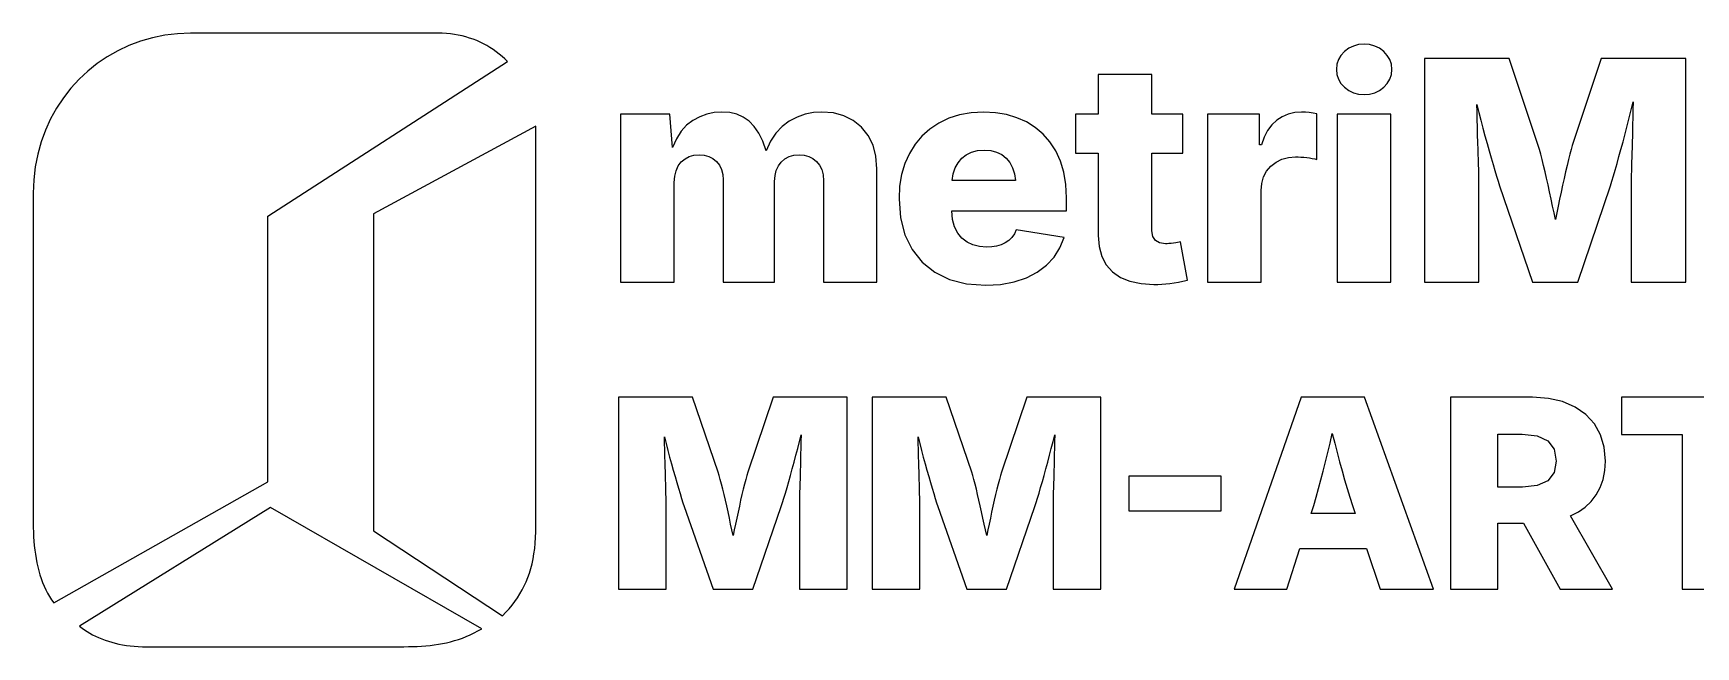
# Model space of a CAD drawing. Header units: metres. Extents: x 0.8 to 62.5, y 0.8 to 12.
# Drawn here: x 0.8 to 31.15, y 0.8 to 12 of the extents above; entities that cross this region are included whole.
import ezdxf

# ---------------------------------------------------------------- set-up
doc = ezdxf.new("R2010")
doc.units = ezdxf.units.M

msp = doc.modelspace()

# ---------------------------------------------------------------- linework, layer by layer
for p, q in [((2.75764, 11.8547), (2.54706, 11.7757)), ((2.976, 11.9173), (2.75764, 11.8547)), ((3.2014, 11.9628), (2.976, 11.9173)), ((3.43317, 11.9906), (3.2014, 11.9628)), ((3.67058, 12), (3.43317, 11.9906)), ((8.18823, 12), (3.67058, 12)), ((8.26517, 11.9986), (8.18823, 12)), ((8.3407, 11.9944), (8.26517, 11.9986)), ((8.41481, 11.9874), (8.3407, 11.9944)), ((8.48752, 11.9778), (8.41481, 11.9874)), ((8.55882, 11.9654), (8.48752, 11.9778)), ((8.62869, 11.9504), (8.55882, 11.9654)), ((8.69717, 11.9328), (8.62869, 11.9504)), ((8.76422, 11.9127), (8.69717, 11.9328)), ((8.82988, 11.8899), (8.76422, 11.9127)), ((8.8941, 11.8647), (8.82988, 11.8899)), ((8.95694, 11.837), (8.8941, 11.8647)), ((9.01834, 11.8069), (8.95694, 11.837)), ((2.15199, 11.5714), (1.96893, 11.4473)), ((2.34494, 11.6811), (2.15199, 11.5714)), ((2.54706, 11.7757), (2.34494, 11.6811)), ((9.07834, 11.7743), (9.01834, 11.8069)), ((9.13693, 11.7394), (9.07834, 11.7743)), ((9.19411, 11.7022), (9.13693, 11.7394)), ((9.24988, 11.6627), (9.19411, 11.7022)), ((9.30423, 11.6209), (9.24988, 11.6627)), ((9.35716, 11.5769), (9.30423, 11.6209)), ((9.40869, 11.5307), (9.35716, 11.5769)), ((24.6708, 11.5956), (24.6244, 11.5177)), ((24.7358, 11.6663), (24.6708, 11.5956)), ((24.8138, 11.725), (24.7358, 11.6663)), ((24.8992, 11.767), (24.8138, 11.725)), ((24.992, 11.7921), (24.8992, 11.767)), ((25.0921, 11.8005), (24.992, 11.7921)), ((25.1934, 11.7921), (25.0921, 11.8005)), ((25.287, 11.767), (25.1934, 11.7921)), ((25.3729, 11.725), (25.287, 11.767)), ((25.451, 11.6663), (25.3729, 11.725)), ((25.5161, 11.5956), (25.451, 11.6663)), ((25.5625, 11.5177), (25.5161, 11.5956)), ((27.7381, 11.5402), (26.1955, 11.5402)), ((26.1955, 11.5402), (26.1955, 7.45805)), ((28.271, 9.9512), (27.7381, 11.5402)), ((29.4181, 11.5402), (28.8936, 9.9512)), ((30.9635, 11.5402), (29.4181, 11.5402)), ((30.9635, 7.45805), (30.9635, 11.5402)), ((1.79646, 11.3096), (1.63528, 11.1588)), ((1.96893, 11.4473), (1.79646, 11.3096)), ((5.08235, 8.65881), (9.45882, 11.4823)), ((9.45882, 11.4823), (9.40869, 11.5307)), ((21.2204, 11.2499), (20.2415, 11.2499)), ((20.2415, 11.2499), (20.2415, 10.5211)), ((21.2204, 10.5211), (21.2204, 11.2499)), ((24.5965, 11.4326), (24.5872, 11.3403)), ((24.5872, 11.3403), (24.5965, 11.248)), ((24.6244, 11.5177), (24.5965, 11.4326)), ((24.5965, 11.248), (24.6244, 11.1628)), ((25.5904, 11.4326), (25.5625, 11.5177)), ((25.5625, 11.1628), (25.5904, 11.248)), ((25.5997, 11.3403), (25.5904, 11.4326)), ((25.5904, 11.248), (25.5997, 11.3403)), ((1.48611, 10.9957), (1.34964, 10.8209)), ((1.63528, 11.1588), (1.48611, 10.9957)), ((24.6244, 11.1628), (24.6708, 11.0849)), ((24.6708, 11.0849), (24.7358, 11.0142)), ((24.7358, 11.0142), (24.8138, 10.9555)), ((24.8138, 10.9555), (24.8992, 10.9135)), ((25.287, 10.9135), (25.3729, 10.9555)), ((25.3729, 10.9555), (25.451, 11.0142)), ((25.451, 11.0142), (25.5161, 11.0849)), ((25.5161, 11.0849), (25.5625, 11.1628)), ((1.22658, 10.6351), (1.11765, 10.4389)), ((1.34964, 10.8209), (1.22658, 10.6351)), ((24.8992, 10.9135), (24.992, 10.8884)), ((24.992, 10.8884), (25.0921, 10.88)), ((25.0921, 10.88), (25.1934, 10.8884)), ((25.1934, 10.8884), (25.287, 10.9135)), ((27.1549, 10.5639), (27.1519, 10.6991)), ((27.1519, 10.6991), (27.1874, 10.5556)), ((29.9688, 10.6004), (30.0043, 10.7457)), ((30.0043, 10.7457), (30.0013, 10.6074)), ((1.11765, 10.4389), (1.02353, 10.2331)), ((12.4229, 10.5211), (11.5225, 10.5211)), ((11.5225, 10.5211), (11.5225, 7.45805)), ((12.4677, 9.91286), (12.4229, 10.5211)), ((12.7267, 10.322), (12.6259, 10.2098)), ((12.8422, 10.4101), (12.7267, 10.322)), ((12.9673, 10.4767), (12.8422, 10.4101)), ((13.097, 10.5242), (12.9673, 10.4767)), ((13.2316, 10.5527), (13.097, 10.5242)), ((13.3708, 10.5622), (13.2316, 10.5527)), ((13.5133, 10.5517), (13.3708, 10.5622)), ((13.6433, 10.5204), (13.5133, 10.5517)), ((13.7608, 10.4682), (13.6433, 10.5204)), ((13.8659, 10.3951), (13.7608, 10.4682)), ((13.9596, 10.2985), (13.8659, 10.3951)), ((14.6007, 10.3964), (14.4697, 10.3003)), ((14.7426, 10.4689), (14.6007, 10.3964)), ((14.8893, 10.5208), (14.7426, 10.4689)), ((15.0406, 10.5518), (14.8893, 10.5208)), ((15.1967, 10.5622), (15.0406, 10.5518)), ((15.407, 10.5449), (15.1967, 10.5622)), ((15.5975, 10.493), (15.407, 10.5449)), ((15.7681, 10.4065), (15.5975, 10.493)), ((15.919, 10.2855), (15.7681, 10.4065)), ((17.3297, 10.3608), (17.1657, 10.2516)), ((17.5113, 10.4477), (17.3297, 10.3608)), ((17.7084, 10.5098), (17.5113, 10.4477)), ((17.9208, 10.547), (17.7084, 10.5098)), ((18.1487, 10.5594), (17.9208, 10.547)), ((18.3626, 10.5482), (18.1487, 10.5594)), ((18.5641, 10.5146), (18.3626, 10.5482)), ((18.7532, 10.4585), (18.5641, 10.5146)), ((18.9298, 10.38), (18.7532, 10.4585)), ((19.0911, 10.2796), (18.9298, 10.38)), ((20.2415, 10.5211), (19.8264, 10.5211)), ((19.8264, 10.5211), (19.8264, 9.81149)), ((21.7841, 10.5211), (21.2204, 10.5211)), ((21.7841, 9.81149), (21.7841, 10.5211)), ((23.1856, 10.5211), (22.2348, 10.5211)), ((22.2348, 10.5211), (22.2348, 7.45805)), ((23.1856, 9.96219), (23.1856, 10.5211)), ((23.4078, 10.3279), (23.3311, 10.2252)), ((23.4983, 10.4115), (23.4078, 10.3279)), ((23.5997, 10.4762), (23.4983, 10.4115)), ((23.709, 10.5225), (23.5997, 10.4762)), ((23.8262, 10.5502), (23.709, 10.5225)), ((23.9513, 10.5594), (23.8262, 10.5502)), ((24.0223, 10.5574), (23.9513, 10.5594)), ((24.0922, 10.5512), (24.0223, 10.5574)), ((24.1611, 10.5409), (24.0922, 10.5512)), ((24.229, 10.5266), (24.1611, 10.5409)), ((24.229, 9.6937), (24.229, 10.5266)), ((25.5829, 10.5211), (24.604, 10.5211)), ((24.604, 10.5211), (24.604, 7.45805)), ((25.5829, 7.45805), (25.5829, 10.5211)), ((27.1582, 10.4265), (27.1549, 10.5639)), ((27.1619, 10.2872), (27.1582, 10.4265)), ((27.1874, 10.5556), (27.2238, 10.4125)), ((27.2238, 10.4125), (27.261, 10.27)), ((29.8952, 10.3086), (29.9324, 10.4546)), ((29.9324, 10.4546), (29.9688, 10.6004)), ((29.9943, 10.3224), (29.9903, 10.1759)), ((29.998, 10.4663), (29.9943, 10.3224)), ((30.0013, 10.6074), (29.998, 10.4663)), ((0.94493, 10.0182), (0.88258, 9.79509)), ((1.02353, 10.2331), (0.94493, 10.0182)), ((9.97646, 10.3059), (7.01176, 8.70587)), ((9.97646, 3.01176), (9.97646, 10.3059)), ((12.5395, 10.0734), (12.4677, 9.91286)), ((12.6259, 10.2098), (12.5395, 10.0734)), ((14.043, 10.1759), (13.9596, 10.2985)), ((14.116, 10.0272), (14.043, 10.1759)), ((14.1786, 9.85258), (14.116, 10.0272)), ((14.2587, 10.0284), (14.1786, 9.85258)), ((14.3557, 10.1776), (14.2587, 10.0284)), ((14.4697, 10.3003), (14.3557, 10.1776)), ((16.0423, 10.1341), (15.919, 10.2855)), ((16.1304, 9.9567), (16.0423, 10.1341)), ((17.0215, 10.1228), (16.8972, 9.97423)), ((17.1657, 10.2516), (17.0215, 10.1228)), ((19.2341, 10.1581), (19.0911, 10.2796)), ((19.3589, 10.0153), (19.2341, 10.1581)), ((19.4655, 9.85121), (19.3589, 10.0153)), ((23.2682, 10.1033), (23.2193, 9.96219)), ((23.3311, 10.2252), (23.2682, 10.1033)), ((27.1659, 10.1457), (27.1619, 10.2872)), ((27.17, 10.0057), (27.1659, 10.1457)), ((27.261, 10.27), (27.2991, 10.1279)), ((27.2991, 10.1279), (27.3373, 9.98898)), ((29.7817, 9.88031), (29.8189, 10.0184)), ((29.8189, 10.0184), (29.8571, 10.1622)), ((29.8571, 10.1622), (29.8952, 10.3086)), ((29.9903, 10.1759), (29.9785, 9.75592)), ((0.88258, 9.79509), (0.83717, 9.56427)), ((12.6973, 9.70737), (12.7745, 9.74847)), ((12.7745, 9.74847), (12.8606, 9.77315)), ((12.8606, 9.77315), (12.9557, 9.78136)), ((12.9557, 9.78136), (13.048, 9.77356)), ((13.048, 9.77356), (13.1314, 9.75018)), ((13.1314, 9.75018), (13.2058, 9.71123)), ((13.2058, 9.71123), (13.2713, 9.65669)), ((14.5192, 9.70659), (14.5958, 9.74814)), ((14.5958, 9.74814), (14.6833, 9.77306)), ((14.6833, 9.77306), (14.7816, 9.78136)), ((14.7816, 9.78136), (14.8741, 9.77382)), ((14.8741, 9.77382), (14.958, 9.75122)), ((14.958, 9.75122), (15.0333, 9.71355)), ((15.0333, 9.71355), (15.1, 9.66081)), ((16.1832, 9.75327), (16.1304, 9.9567)), ((16.2009, 9.52382), (16.1832, 9.75327)), ((16.7926, 9.806), (16.7098, 9.62073)), ((16.8972, 9.97423), (16.7926, 9.806)), ((17.6816, 9.63571), (17.749, 9.71696)), ((17.749, 9.71696), (17.8308, 9.78229)), ((17.8308, 9.78229), (17.9261, 9.82895)), ((17.9261, 9.82895), (18.0348, 9.85695)), ((18.0348, 9.85695), (18.1571, 9.86627)), ((18.1571, 9.86627), (18.2779, 9.85712)), ((18.2779, 9.85712), (18.385, 9.82964)), ((18.385, 9.82964), (18.4784, 9.78383)), ((18.4784, 9.78383), (18.5582, 9.71971)), ((18.5582, 9.71971), (18.6237, 9.63931)), ((19.5508, 9.66687), (19.4655, 9.85121)), ((19.8264, 9.81149), (20.2415, 9.81149)), ((20.2415, 9.81149), (20.2415, 8.31012)), ((21.2204, 8.39503), (21.2204, 9.81149)), ((21.2204, 9.81149), (21.7841, 9.81149)), ((23.2193, 9.96219), (23.1856, 9.96219)), ((23.5933, 9.70052), (23.7117, 9.73236)), ((23.7117, 9.73236), (23.8419, 9.74298)), ((23.8419, 9.74298), (23.8883, 9.7422)), ((23.8883, 9.7422), (23.9376, 9.7399)), ((23.9376, 9.7399), (23.9899, 9.73605)), ((23.9899, 9.73605), (24.0452, 9.73067)), ((24.0452, 9.73067), (24.0993, 9.72372)), ((24.0993, 9.72372), (24.1479, 9.71526)), ((24.1479, 9.71526), (24.1912, 9.70525)), ((27.174, 9.87071), (27.17, 10.0057)), ((27.1813, 9.61555), (27.174, 9.87071)), ((27.3373, 9.98898), (27.3745, 9.85568)), ((27.3745, 9.85568), (27.4109, 9.72801)), ((27.4109, 9.72801), (27.4464, 9.60599)), ((28.2928, 9.87604), (28.271, 9.9512)), ((28.3162, 9.79025), (28.2928, 9.87604)), ((28.3412, 9.69386), (28.3162, 9.79025)), ((28.8484, 9.78992), (28.8234, 9.69308)), ((28.8718, 9.87595), (28.8484, 9.78992)), ((28.8936, 9.9512), (28.8718, 9.87595)), ((29.7098, 9.62106), (29.7453, 9.74786)), ((29.7453, 9.74786), (29.7817, 9.88031)), ((29.9785, 9.75592), (29.9749, 9.62656)), ((0.83717, 9.56427), (0.8094, 9.32646)), ((12.5094, 9.39093), (12.5333, 9.49092)), ((12.5333, 9.49092), (12.5732, 9.57722)), ((12.5732, 9.57722), (12.629, 9.64983)), ((12.629, 9.64983), (12.6973, 9.70737)), ((13.2713, 9.65669), (13.3247, 9.58896)), ((13.3247, 9.58896), (13.3628, 9.51045)), ((13.3628, 9.51045), (13.3857, 9.42114)), ((13.3857, 9.42114), (13.3933, 9.32106)), ((14.3404, 9.4006), (14.363, 9.494)), ((14.363, 9.494), (14.4007, 9.57661)), ((14.4007, 9.57661), (14.4535, 9.64845)), ((14.4535, 9.64845), (14.5192, 9.70659)), ((15.1, 9.66081), (15.1546, 9.59351)), ((15.1546, 9.59351), (15.1936, 9.51218)), ((15.1936, 9.51218), (15.217, 9.41679)), ((15.217, 9.41679), (15.2248, 9.30736)), ((16.2009, 7.45805), (16.2009, 9.52382)), ((16.6506, 9.42108), (16.6151, 9.20703)), ((16.7098, 9.62073), (16.6506, 9.42108)), ((17.5709, 9.31285), (17.5926, 9.43365)), ((17.5926, 9.43365), (17.6295, 9.54128)), ((17.6295, 9.54128), (17.6816, 9.63571)), ((18.6237, 9.63931), (18.6746, 9.54471)), ((18.6746, 9.54471), (18.7107, 9.4359)), ((18.7107, 9.4359), (18.7321, 9.31285)), ((19.6117, 9.4632), (19.5508, 9.66687)), ((19.6483, 9.24016), (19.6117, 9.4632)), ((23.2581, 9.37723), (23.3138, 9.48167)), ((23.3138, 9.48167), (23.3917, 9.5731)), ((23.3917, 9.5731), (23.4867, 9.64743)), ((23.4867, 9.64743), (23.5933, 9.70052)), ((24.1912, 9.70525), (24.229, 9.6937)), ((27.1844, 9.4987), (27.1813, 9.61555)), ((27.1866, 9.39331), (27.1844, 9.4987)), ((27.4464, 9.60599), (27.48, 9.49229)), ((27.48, 9.49229), (27.5109, 9.38956)), ((28.3677, 9.58684), (28.3412, 9.69386)), ((28.3952, 9.47227), (28.3677, 9.58684)), ((28.4228, 9.35327), (28.3952, 9.47227)), ((28.7695, 9.4704), (28.7422, 9.35121)), ((28.7969, 9.58546), (28.7695, 9.4704)), ((28.8234, 9.69308), (28.7969, 9.58546)), ((29.6446, 9.39607), (29.676, 9.50282)), ((29.676, 9.50282), (29.7098, 9.62106)), ((29.9718, 9.50592), (29.9696, 9.39745)), ((29.9749, 9.62656), (29.9718, 9.50592)), ((0.8094, 9.32646), (0.79999, 9.08235)), ((12.5014, 9.27722), (12.5094, 9.39093)), ((12.5014, 7.45805), (12.5014, 9.27722)), ((13.3933, 9.32106), (13.3933, 7.45805)), ((14.3329, 9.29642), (14.3404, 9.4006)), ((14.3329, 7.45805), (14.3329, 9.29642)), ((15.2248, 9.30736), (15.2248, 7.45805)), ((16.6151, 9.20703), (16.6033, 8.97859)), ((18.7321, 9.31285), (17.5709, 9.31285)), ((19.6604, 8.99779), (19.6483, 9.24016)), ((23.2136, 9.12929), (23.2248, 9.25977)), ((23.2136, 7.45805), (23.2136, 9.12929)), ((23.2248, 9.25977), (23.2581, 9.37723)), ((27.1879, 9.29939), (27.1866, 9.39331)), ((27.1884, 9.21695), (27.1879, 9.29939)), ((27.1884, 7.45805), (27.1884, 9.21695)), ((27.5109, 9.38956), (27.5389, 9.29778)), ((27.5389, 9.29778), (27.5642, 9.21695)), ((27.5642, 9.21695), (28.1672, 7.45805)), ((28.4505, 9.22981), (28.4228, 9.35327)), ((28.4785, 9.10188), (28.4505, 9.22981)), ((28.7148, 9.22792), (28.6875, 9.10051)), ((28.7422, 9.35121), (28.7148, 9.22792)), ((28.9946, 7.45805), (29.5892, 9.21695)), ((29.5892, 9.21695), (29.6157, 9.30077)), ((29.6157, 9.30077), (29.6446, 9.39607)), ((29.9683, 9.30112), (29.9678, 9.21695)), ((29.9678, 9.21695), (29.9678, 7.45805)), ((29.9696, 9.39745), (29.9683, 9.30112)), ((0.79999, 9.08235), (0.79999, 3.05882)), ((16.6033, 8.97859), (16.6297, 8.62988)), ((19.6604, 8.75668), (19.6604, 8.99779)), ((28.5062, 8.97279), (28.4785, 9.10188)), ((28.5332, 8.84573), (28.5062, 8.97279)), ((28.5595, 8.72075), (28.5332, 8.84573)), ((28.6346, 8.8454), (28.6094, 8.72066)), ((28.6606, 8.97202), (28.6346, 8.8454)), ((28.6875, 9.10051), (28.6606, 8.97202)), ((5.08235, 3.81175), (5.08235, 8.65881)), ((7.01176, 8.70587), (7.01176, 2.91763)), ((16.6297, 8.62988), (16.7088, 8.32074)), ((17.5822, 8.60129), (17.5653, 8.75668)), ((17.5653, 8.75668), (19.6604, 8.75668)), ((17.619, 8.46661), (17.5822, 8.60129)), ((28.5851, 8.59779), (28.5595, 8.72075)), ((28.6094, 8.72066), (28.5851, 8.59779)), ((16.7088, 8.32074), (16.8407, 8.05113)), ((17.6755, 8.35265), (17.619, 8.46661)), ((17.7518, 8.25941), (17.6755, 8.35265)), ((17.8447, 8.1869), (17.7518, 8.25941)), ((18.6076, 8.21945), (18.5414, 8.1745)), ((18.6634, 8.27347), (18.6076, 8.21945)), ((18.7086, 8.33656), (18.6634, 8.27347)), ((18.7433, 8.40874), (18.7086, 8.33656)), ((19.6156, 8.26903), (18.7433, 8.40874)), ((19.5408, 8.08049), (19.6156, 8.26903)), ((20.2415, 8.31012), (20.2576, 8.10403)), ((21.236, 8.29076), (21.2204, 8.39503)), ((21.2828, 8.21626), (21.236, 8.29076)), ((21.3608, 8.17157), (21.2828, 8.21626)), ((16.8407, 8.05113), (17.0254, 7.82109)), ((17.9506, 8.13513), (17.8447, 8.1869)), ((18.0697, 8.10405), (17.9506, 8.13513)), ((18.202, 8.0937), (18.0697, 8.10405)), ((18.2968, 8.09875), (18.202, 8.0937)), ((18.385, 8.11389), (18.2968, 8.09875)), ((18.4665, 8.13914), (18.385, 8.11389)), ((18.5414, 8.1745), (18.4665, 8.13914)), ((19.2961, 7.76405), (19.4343, 7.91217)), ((19.4343, 7.91217), (19.5408, 8.08049)), ((20.2576, 8.10403), (20.306, 7.92415)), ((20.306, 7.92415), (20.3867, 7.77046)), ((21.47, 8.15668), (21.3608, 8.17157)), ((21.4978, 8.15746), (21.47, 8.15668)), ((21.5307, 8.15976), (21.4978, 8.15746)), ((21.5686, 8.1636), (21.5307, 8.15976)), ((21.6116, 8.16901), (21.5686, 8.1636)), ((21.654, 8.17493), (21.6116, 8.16901)), ((21.6898, 8.18033), (21.654, 8.17493)), ((21.7192, 8.18521), (21.6898, 8.18033)), ((21.7421, 8.18956), (21.7192, 8.18521)), ((21.8683, 7.4937), (21.7421, 8.18956)), ((17.0254, 7.82109), (17.2562, 7.6371)), ((17.2562, 7.6371), (17.5264, 7.50568)), ((18.928, 7.53307), (19.1261, 7.63614)), ((19.1261, 7.63614), (19.2961, 7.76405)), ((20.3867, 7.77046), (20.4995, 7.64297)), ((20.4995, 7.64297), (20.6437, 7.54289)), ((11.5225, 7.45805), (12.5014, 7.45805)), ((13.3933, 7.45805), (14.3329, 7.45805)), ((15.2248, 7.45805), (16.2009, 7.45805)), ((17.5264, 7.50568), (17.8361, 7.42682)), ((17.8361, 7.42682), (18.1852, 7.40053)), ((18.1852, 7.40053), (18.4575, 7.41527)), ((18.4575, 7.41527), (18.7051, 7.45944)), ((18.7051, 7.45944), (18.928, 7.53307)), ((20.6437, 7.54289), (20.8179, 7.47142)), ((20.8179, 7.47142), (21.0223, 7.42853)), ((21.0223, 7.42853), (21.2568, 7.41423)), ((21.2568, 7.41423), (21.3266, 7.41525)), ((21.3266, 7.41525), (21.3985, 7.41833)), ((21.3985, 7.41833), (21.4725, 7.42348)), ((21.4725, 7.42348), (21.5485, 7.43068)), ((21.5485, 7.43068), (21.6264, 7.44078)), ((21.6264, 7.44078), (21.7056, 7.45465)), ((21.7056, 7.45465), (21.7862, 7.47229)), ((21.7862, 7.47229), (21.8683, 7.4937)), ((22.2348, 7.45805), (23.2136, 7.45805)), ((24.604, 7.45805), (25.5829, 7.45805)), ((26.1955, 7.45805), (27.1884, 7.45805)), ((28.1672, 7.45805), (28.9946, 7.45805)), ((29.9678, 7.45805), (30.9635, 7.45805)), ((12.8342, 5.35341), (11.4846, 5.35341)), ((11.4846, 5.35341), (11.4846, 1.84982)), ((13.3004, 3.98959), (12.8342, 5.35341)), ((14.304, 5.35341), (13.8452, 3.98959)), ((15.6561, 5.35341), (14.304, 5.35341)), ((15.6561, 1.84982), (15.6561, 5.35341)), ((17.4639, 5.35341), (16.1143, 5.35341)), ((16.1143, 5.35341), (16.1143, 1.84982)), ((17.9301, 3.98959), (17.4639, 5.35341)), ((18.9337, 5.35341), (18.4749, 3.98959)), ((20.2857, 5.35341), (18.9337, 5.35341)), ((20.2857, 1.84982), (20.2857, 5.35341)), ((23.9412, 5.35341), (22.7217, 1.84982)), ((25.1019, 5.35341), (23.9412, 5.35341)), ((26.3582, 1.84982), (25.1019, 5.35341)), ((28.1644, 5.35341), (26.6676, 5.35341)), ((26.6676, 5.35341), (26.6676, 1.84982)), ((28.4572, 5.33379), (28.1644, 5.35341)), ((28.7174, 5.27493), (28.4572, 5.33379)), ((28.9449, 5.17682), (28.7174, 5.27493)), ((29.1398, 5.03949), (28.9449, 5.17682)), ((32.8713, 5.35341), (29.7943, 5.35341)), ((29.7943, 5.35341), (29.7943, 4.67622)), ((29.296, 4.86865), (29.1398, 5.03949)), ((29.4075, 4.67003), (29.296, 4.86865)), ((12.324, 4.51543), (12.3214, 4.63152)), ((12.3214, 4.63152), (12.3524, 4.5083)), ((14.7859, 4.54674), (14.8169, 4.67149)), ((14.8143, 4.55276), (14.8114, 4.43167)), ((14.8169, 4.67149), (14.8143, 4.55276)), ((16.9536, 4.51543), (16.951, 4.63152)), ((16.951, 4.63152), (16.9821, 4.5083)), ((19.4155, 4.54674), (19.4465, 4.67149)), ((19.4439, 4.55276), (19.441, 4.43167)), ((19.4465, 4.67149), (19.4439, 4.55276)), ((24.4713, 4.51677), (24.513, 4.69269)), ((24.513, 4.69269), (24.5573, 4.51779)), ((27.5337, 3.71214), (27.5337, 4.68092)), ((27.5337, 4.68092), (27.9803, 4.68092)), ((27.9803, 4.68092), (28.2509, 4.65021)), ((28.2509, 4.65021), (28.4441, 4.55806)), ((28.4441, 4.55806), (28.5601, 4.4045)), ((29.4745, 4.44365), (29.4075, 4.67003)), ((29.7943, 4.67622), (30.9009, 4.67622)), ((30.9009, 4.67622), (30.9009, 1.84982)), ((12.3269, 4.39755), (12.324, 4.51543)), ((12.3301, 4.27794), (12.3269, 4.39755)), ((12.3336, 4.15654), (12.3301, 4.27794)), ((12.3524, 4.5083), (12.3843, 4.38553)), ((12.3843, 4.38553), (12.4169, 4.26318)), ((12.4169, 4.26318), (12.4502, 4.14128)), ((14.6881, 4.17065), (14.7215, 4.29631)), ((14.7215, 4.29631), (14.754, 4.42168)), ((14.754, 4.42168), (14.7859, 4.54674)), ((14.8082, 4.30821), (14.8046, 4.1824)), ((14.8114, 4.43167), (14.8082, 4.30821)), ((16.9565, 4.39755), (16.9536, 4.51543)), ((16.9597, 4.27794), (16.9565, 4.39755)), ((16.9633, 4.15654), (16.9597, 4.27794)), ((16.9821, 4.5083), (17.0139, 4.38553)), ((17.0139, 4.38553), (17.0465, 4.26318)), ((17.0465, 4.26318), (17.0799, 4.14128)), ((19.3177, 4.17065), (19.3511, 4.29631)), ((19.3511, 4.29631), (19.3837, 4.42168)), ((19.3837, 4.42168), (19.4155, 4.54674)), ((19.4378, 4.30821), (19.4343, 4.1824)), ((19.441, 4.43167), (19.4378, 4.30821)), ((24.3885, 4.17462), (24.4298, 4.34407)), ((24.4298, 4.34407), (24.4713, 4.51677)), ((24.5573, 4.51779), (24.6019, 4.34584)), ((24.6019, 4.34584), (24.6469, 4.17682)), ((28.5601, 4.4045), (28.5987, 4.18948)), ((29.4968, 4.18948), (29.4745, 4.44365)), ((12.3407, 3.92052), (12.3336, 4.15654)), ((12.4502, 4.14128), (12.4836, 4.02202)), ((12.4836, 4.02202), (12.5162, 3.90761)), ((13.3195, 3.92508), (13.3004, 3.98959)), ((13.8452, 3.98959), (13.8261, 3.925)), ((14.6221, 3.92876), (14.6547, 4.04729)), ((14.6547, 4.04729), (14.6881, 4.17065)), ((14.8046, 4.1824), (14.7976, 3.93758)), ((16.9703, 3.92052), (16.9633, 4.15654)), ((17.0799, 4.14128), (17.1132, 4.02202)), ((17.1132, 4.02202), (17.1458, 3.90761)), ((17.9492, 3.92508), (17.9301, 3.98959)), ((18.4749, 3.98959), (18.4557, 3.925)), ((19.2518, 3.92876), (19.2844, 4.04729)), ((19.2844, 4.04729), (19.3177, 4.17065)), ((19.4343, 4.1824), (19.4272, 3.93758)), ((24.3057, 3.84573), (24.3473, 4.00842)), ((24.3473, 4.00842), (24.3885, 4.17462)), ((24.6469, 4.17682), (24.6921, 4.01074)), ((24.6921, 4.01074), (24.7378, 3.84792)), ((28.5602, 3.98064), (28.4447, 3.83148)), ((28.5987, 4.18948), (28.5602, 3.98064)), ((29.4554, 3.8544), (29.4865, 4.01518)), ((29.4865, 4.01518), (29.4968, 4.18948)), ((1.17647, 1.59999), (5.08235, 3.81175)), ((12.3471, 3.70152), (12.3407, 3.92052)), ((12.3498, 3.60124), (12.3471, 3.70152)), ((12.5162, 3.90761), (12.548, 3.79803)), ((12.548, 3.79803), (12.579, 3.69331)), ((12.579, 3.69331), (12.6085, 3.59573)), ((13.34, 3.85147), (13.3195, 3.92508)), ((13.3619, 3.76872), (13.34, 3.85147)), ((13.3851, 3.67688), (13.3619, 3.76872)), ((13.4091, 3.57855), (13.3851, 3.67688)), ((13.7605, 3.6757), (13.7366, 3.57693)), ((13.7838, 3.76807), (13.7605, 3.6757)), ((13.8056, 3.85117), (13.7838, 3.76807)), ((13.8261, 3.925), (13.8056, 3.85117)), ((14.5296, 3.60477), (14.5592, 3.70625)), ((14.5592, 3.70625), (14.5903, 3.81508)), ((14.5903, 3.81508), (14.6221, 3.92876)), ((14.7911, 3.71097), (14.7885, 3.60742)), ((14.7976, 3.93758), (14.7911, 3.71097)), ((16.9768, 3.70152), (16.9703, 3.92052)), ((16.9795, 3.60124), (16.9768, 3.70152)), ((17.1458, 3.90761), (17.1776, 3.79803)), ((17.1776, 3.79803), (17.2087, 3.69331)), ((17.2087, 3.69331), (17.2381, 3.59573)), ((17.9697, 3.85147), (17.9492, 3.92508)), ((17.9915, 3.76872), (17.9697, 3.85147)), ((18.0148, 3.67688), (17.9915, 3.76872)), ((18.0387, 3.57855), (18.0148, 3.67688)), ((18.3902, 3.6757), (18.3663, 3.57693)), ((18.4134, 3.76807), (18.3902, 3.6757)), ((18.4353, 3.85117), (18.4134, 3.76807)), ((18.4557, 3.925), (18.4353, 3.85117)), ((19.1593, 3.60477), (19.1889, 3.70625)), ((19.1889, 3.70625), (19.22, 3.81508)), ((19.22, 3.81508), (19.2518, 3.92876)), ((19.4208, 3.71097), (19.4181, 3.60742)), ((19.4272, 3.93758), (19.4208, 3.71097)), ((22.4861, 3.9167), (20.8004, 3.9167)), ((20.8004, 3.9167), (20.8004, 3.28418)), ((22.4861, 3.28418), (22.4861, 3.9167)), ((24.2192, 3.53183), (24.263, 3.68687)), ((24.263, 3.68687), (24.3057, 3.84573)), ((24.7378, 3.84792), (24.7841, 3.68861)), ((24.7841, 3.68861), (24.831, 3.53284)), ((27.9828, 3.71214), (27.5337, 3.71214)), ((28.2523, 3.74197), (27.9828, 3.71214)), ((28.4447, 3.83148), (28.2523, 3.74197)), ((29.3312, 3.57341), (29.4036, 3.70715)), ((29.4036, 3.70715), (29.4554, 3.8544)), ((5.12941, 3.34117), (1.64705, 1.17647)), ((8.98822, 1.12941), (5.12941, 3.34117)), ((12.3517, 3.51079), (12.3498, 3.60124)), ((12.3529, 3.43018), (12.3517, 3.51079)), ((12.3533, 3.35942), (12.3529, 3.43018)), ((12.3533, 1.84982), (12.3533, 3.35942)), ((12.6085, 3.59573), (12.6355, 3.50755)), ((12.6355, 3.50755), (12.66, 3.42877)), ((12.66, 3.42877), (12.6821, 3.35942)), ((12.6821, 3.35942), (13.2097, 1.84982)), ((13.4333, 3.47641), (13.4091, 3.57855)), ((13.4576, 3.37045), (13.4333, 3.47641)), ((13.482, 3.26067), (13.4576, 3.37045)), ((13.6888, 3.36884), (13.6648, 3.25949)), ((13.7127, 3.47466), (13.6888, 3.36884)), ((13.7366, 3.57693), (13.7127, 3.47466)), ((13.9335, 1.84982), (14.4537, 3.35942)), ((14.4537, 3.35942), (14.4769, 3.43135)), ((14.4769, 3.43135), (14.5022, 3.51314)), ((14.5022, 3.51314), (14.5296, 3.60477)), ((14.7854, 3.43166), (14.785, 3.35942)), ((14.785, 3.35942), (14.785, 1.84982)), ((14.7865, 3.51433), (14.7854, 3.43166)), ((14.7885, 3.60742), (14.7865, 3.51433)), ((16.9814, 3.51079), (16.9795, 3.60124)), ((16.9825, 3.43018), (16.9814, 3.51079)), ((16.9829, 3.35942), (16.9825, 3.43018)), ((16.9829, 1.84982), (16.9829, 3.35942)), ((17.2381, 3.59573), (17.2651, 3.50755)), ((17.2651, 3.50755), (17.2896, 3.42877)), ((17.2896, 3.42877), (17.3117, 3.35942)), ((17.3117, 3.35942), (17.8393, 1.84982)), ((18.0629, 3.47641), (18.0387, 3.57855)), ((18.0872, 3.37045), (18.0629, 3.47641)), ((18.1116, 3.26067), (18.0872, 3.37045)), ((18.3184, 3.36884), (18.2945, 3.25949)), ((18.3423, 3.47466), (18.3184, 3.36884)), ((18.3663, 3.57693), (18.3423, 3.47466)), ((18.5632, 1.84982), (19.0834, 3.35942)), ((19.0834, 3.35942), (19.1065, 3.43135)), ((19.1065, 3.43135), (19.1318, 3.51314)), ((19.1318, 3.51314), (19.1593, 3.60477)), ((19.415, 3.43166), (19.4146, 3.35942)), ((19.4146, 3.35942), (19.4146, 1.84982)), ((19.4162, 3.51433), (19.415, 3.43166)), ((19.4181, 3.60742), (19.4162, 3.51433)), ((24.1253, 3.23012), (24.1743, 3.3806)), ((24.1743, 3.3806), (24.2192, 3.53183)), ((24.831, 3.53284), (24.8786, 3.3806)), ((24.8786, 3.3806), (24.9277, 3.23012)), ((29.0047, 3.26126), (29.1309, 3.35004)), ((29.1309, 3.35004), (29.2397, 3.45409)), ((29.2397, 3.45409), (29.3312, 3.57341)), ((0.79999, 3.05882), (0.80071, 2.97447)), ((13.5062, 3.14986), (13.482, 3.26067)), ((13.5299, 3.04082), (13.5062, 3.14986)), ((13.5529, 2.93355), (13.5299, 3.04082)), ((13.6185, 3.04053), (13.5965, 2.93347)), ((13.6413, 3.1492), (13.6185, 3.04053)), ((13.6648, 3.25949), (13.6413, 3.1492)), ((18.1359, 3.14986), (18.1116, 3.26067)), ((18.1595, 3.04082), (18.1359, 3.14986)), ((18.1825, 2.93355), (18.1595, 3.04082)), ((18.2482, 3.04053), (18.2262, 2.93347)), ((18.271, 3.1492), (18.2482, 3.04053)), ((18.2945, 3.25949), (18.271, 3.1492)), ((20.8004, 3.28418), (22.4861, 3.28418)), ((24.9277, 3.23012), (24.1253, 3.23012)), ((27.5337, 3.05609), (28.0049, 3.05609)), ((27.5337, 1.84982), (27.5337, 3.05609)), ((28.0049, 3.05609), (28.6748, 1.84982)), ((28.8613, 3.18779), (29.0047, 3.26126)), ((29.6244, 1.84982), (28.8613, 3.18779)), ((0.80071, 2.97447), (0.80292, 2.89091)), ((0.80292, 2.89091), (0.80666, 2.8082)), ((0.80666, 2.8082), (0.81204, 2.72639)), ((7.01176, 2.91763), (9.3647, 1.3647)), ((9.96359, 2.69119), (9.97076, 2.79411)), ((9.97076, 2.79411), (9.97505, 2.90091)), ((9.97505, 2.90091), (9.97646, 3.01176)), ((13.5753, 2.82802), (13.5529, 2.93355)), ((13.5965, 2.93347), (13.5753, 2.82802)), ((18.2049, 2.82802), (18.1825, 2.93355)), ((18.2262, 2.93347), (18.2049, 2.82802)), ((0.81204, 2.72639), (0.81911, 2.64558)), ((0.81911, 2.64558), (0.82794, 2.56583)), ((0.82794, 2.56583), (0.83862, 2.4872)), ((0.83862, 2.4872), (0.8512, 2.40977)), ((9.92436, 2.40399), (9.94043, 2.49632)), ((9.94043, 2.49632), (9.95349, 2.592)), ((9.95349, 2.592), (9.96359, 2.69119)), ((23.6836, 1.84982), (23.9216, 2.59523)), ((23.9216, 2.59523), (25.1387, 2.59523)), ((25.1387, 2.59523), (25.3865, 1.84982)), ((0.8512, 2.40977), (0.86574, 2.33363)), ((0.86574, 2.33363), (0.88234, 2.25882)), ((0.88234, 2.25882), (0.90106, 2.18541)), ((0.90106, 2.18541), (0.92197, 2.11349)), ((9.82941, 2.0647), (9.85782, 2.14537)), ((9.85782, 2.14537), (9.8831, 2.2287)), ((9.8831, 2.2287), (9.90527, 2.31485)), ((9.90527, 2.31485), (9.92436, 2.40399)), ((0.92197, 2.11349), (0.94513, 2.04314)), ((0.94513, 2.04314), (0.97063, 1.9744)), ((0.97063, 1.9744), (0.99852, 1.90735)), ((0.99852, 1.90735), (1.02888, 1.84206)), ((1.02888, 1.84206), (1.0618, 1.77861)), ((9.68361, 1.76494), (9.72495, 1.83679)), ((9.72495, 1.83679), (9.763, 1.91058)), ((9.763, 1.91058), (9.79781, 1.9865)), ((9.79781, 1.9865), (9.82941, 2.0647)), ((11.4846, 1.84982), (12.3533, 1.84982)), ((13.2097, 1.84982), (13.9335, 1.84982)), ((14.785, 1.84982), (15.6561, 1.84982)), ((16.1143, 1.84982), (16.9829, 1.84982)), ((17.8393, 1.84982), (18.5632, 1.84982)), ((19.4146, 1.84982), (20.2857, 1.84982)), ((22.7217, 1.84982), (23.6836, 1.84982)), ((25.3865, 1.84982), (26.3582, 1.84982)), ((26.6676, 1.84982), (27.5337, 1.84982)), ((28.6748, 1.84982), (29.6244, 1.84982)), ((30.9009, 1.84982), (31.7647, 1.84982)), ((1.0618, 1.77861), (1.09731, 1.71707)), ((1.09731, 1.71707), (1.13551, 1.65752)), ((1.13551, 1.65752), (1.17647, 1.59999)), ((9.48474, 1.49341), (9.53957, 1.55925)), ((9.53957, 1.55925), (9.59096, 1.62634)), ((9.59096, 1.62634), (9.63896, 1.69484)), ((9.63896, 1.69484), (9.68361, 1.76494)), ((9.3647, 1.3647), (9.42647, 1.4286)), ((9.42647, 1.4286), (9.48474, 1.49341)), ((1.64705, 1.17647), (1.69046, 1.14188)), ((1.69046, 1.14188), (1.73595, 1.10875)), ((1.73595, 1.10875), (1.78348, 1.07709)), ((1.78348, 1.07709), (1.83302, 1.04695)), ((1.83302, 1.04695), (1.88455, 1.01837)), ((1.88455, 1.01837), (1.93802, 0.99138)), ((1.93802, 0.99138), (1.99339, 0.966)), ((1.99339, 0.966), (2.05063, 0.94229)), ((2.05063, 0.94229), (2.10971, 0.92029)), ((2.10971, 0.92029), (2.17058, 0.89999)), ((8.4175, 0.89148), (8.49008, 0.91133)), ((8.49008, 0.91133), (8.56216, 0.93373)), ((8.56216, 0.93373), (8.63382, 0.95882)), ((8.63382, 0.95882), (8.70512, 0.98672)), ((8.70512, 0.98672), (8.77614, 1.01759)), ((8.77614, 1.01759), (8.84695, 1.05157)), ((8.84695, 1.05157), (8.91763, 1.08879)), ((8.91763, 1.08879), (8.98822, 1.12941)), ((2.17058, 0.89999), (2.23322, 0.88147)), ((2.23322, 0.88147), (2.29759, 0.86475)), ((2.29759, 0.86475), (2.36366, 0.84985)), ((2.36366, 0.84985), (2.43138, 0.83684)), ((2.43138, 0.83684), (2.50073, 0.82573)), ((2.50073, 0.82573), (2.57166, 0.81656)), ((2.57166, 0.81656), (2.64415, 0.80936)), ((2.64415, 0.80936), (2.71815, 0.80418)), ((2.71815, 0.80418), (2.79364, 0.80104)), ((2.79364, 0.80104), (2.87057, 0.79999)), ((2.87057, 0.79999), (7.48235, 0.79999)), ((7.48235, 0.79999), (7.56636, 0.80037)), ((7.56636, 0.80037), (7.64903, 0.80159)), ((7.64903, 0.80159), (7.73042, 0.8038)), ((7.73042, 0.8038), (7.81062, 0.80714)), ((7.81062, 0.80714), (7.88969, 0.81175)), ((7.88969, 0.81175), (7.96771, 0.81778)), ((7.96771, 0.81778), (8.04474, 0.82536)), ((8.04474, 0.82536), (8.12083, 0.83462)), ((8.12083, 0.83462), (8.19609, 0.84573)), ((8.19609, 0.84573), (8.27058, 0.85881)), ((8.27058, 0.85881), (8.34436, 0.87402)), ((8.34436, 0.87402), (8.4175, 0.89148))]:
    msp.add_line(p, q)

doc.saveas('drawing.dxf')
